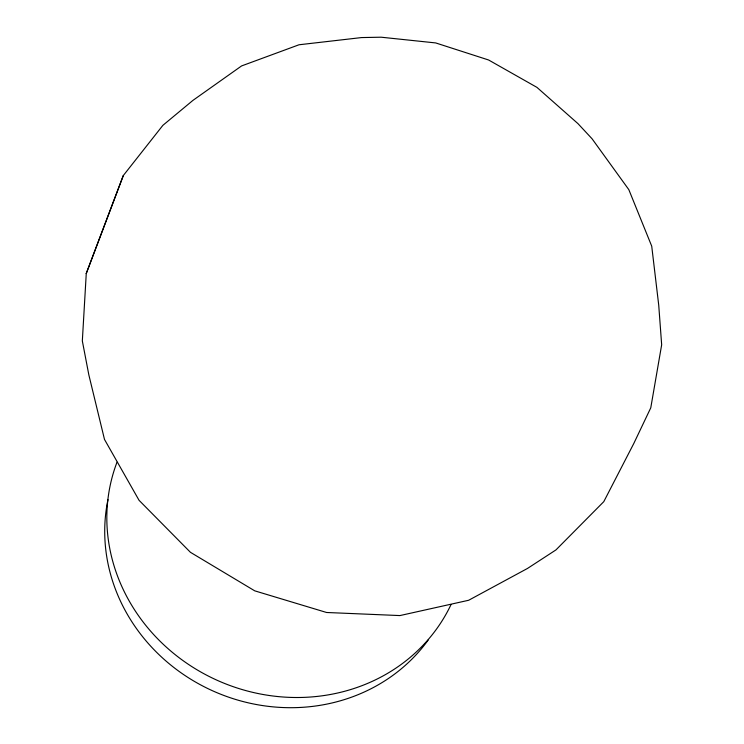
<?xml version="1.0" encoding="UTF-8"?>
<svg xmlns="http://www.w3.org/2000/svg" width="744" height="744" viewBox="0 0 744 744"><rect width="100%" height="100%" fill="white"/><g stroke="black" fill="none" stroke-linecap="round" stroke-linejoin="round"><path stroke-width="1.12" d="M86.267 273.485L82.333 340.929L88.834 374.855L104.495 439.434L139.063 500.312L190.436 552.308L254.727 590.838L326.588 612.489L399.919 615.576L468.655 600.269L527.477 568.453L555.963 549.909L603.793 501.642L633.776 443.526L650.777 407.805L661.667 344.798L658.738 305.263L651.725 246.18L628.82 189.636L592.066 138.784L577.958 123.625L536.954 87.383L488.613 59.994L435.686 42.929L381.114 37.2L361.556 37.572L299.023 44.77L241.577 65.928L192.91 100.403L162.871 125.345L123.299 175.556L86.267 273.485L123.299 175.556M428.265 639.942A178.197 165.01 23 0 1 214.458 691.622A178.197 165.01 23 0 1 107.973 499.615M450.976 604.686A181.675 167.484 23 0 1 220.652 681.82A181.675 167.484 23 0 1 116.994 462.229"/></g></svg>
